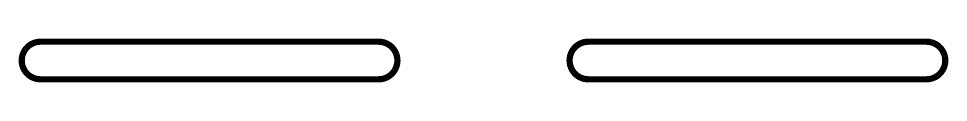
# Paper-space layout 'Layout1' of a CAD drawing. Extents: x 109.6 to 183.9, y 108.1 to 111.6.
import ezdxf

# ---------------------------------------------------------------- set-up
doc = ezdxf.new("R2010")
doc.units = 0
doc.header["$LTSCALE"] = 0.2
doc.layers.add('SCHEIDINGEN', color=3, linetype='CONTINUOUS')

psp = doc.layouts.get("Layout1")

# ---------------------------------------------------------------- linework, layer by layer
at = {"layer": 'SCHEIDINGEN', "color": 0, "linetype": 'CONTINUOUS', "const_width": 0.5}
for points in [[(138.378, 111.326), (111.378, 111.326, 1), (111.378, 108.326), (138.378, 108.326, 1)], [(182.128, 111.326), (155.128, 111.326, 1), (155.128, 108.326), (182.128, 108.326, 1)]]:
    psp.add_lwpolyline(points, format="xyb", close=True, dxfattribs=at)

doc.saveas('drawing.dxf')
